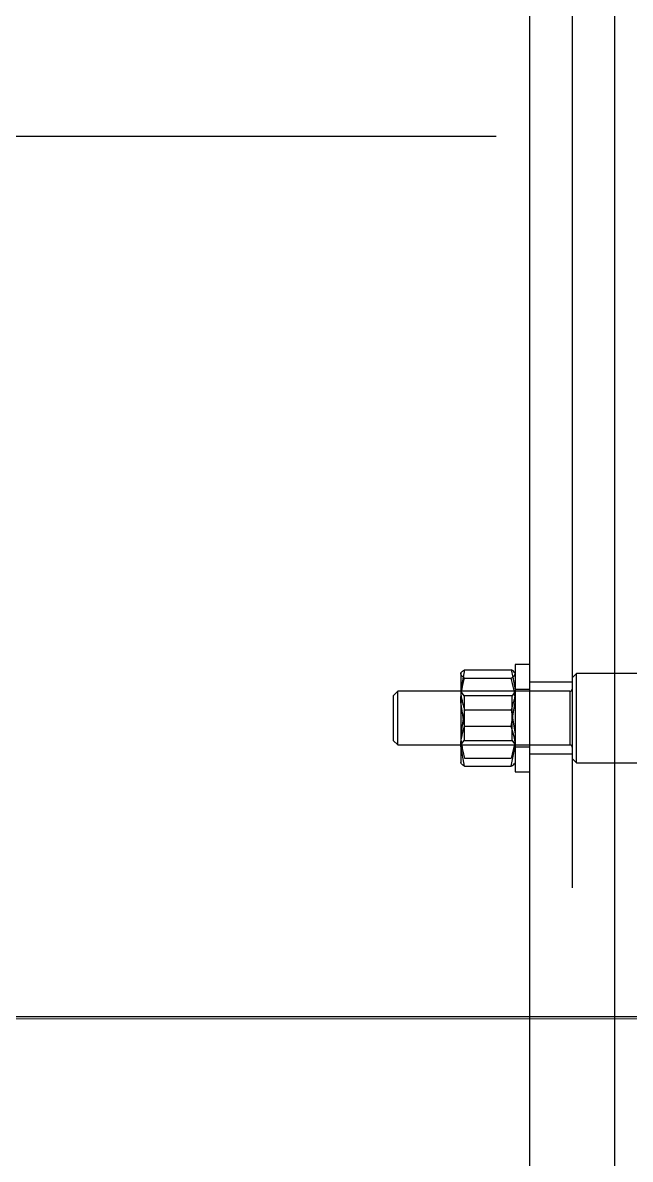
# Model space of a CAD drawing. Header units: metres. Extents: x 0 to 63075, y 0 to 44550.
# Drawn here: x 14043.9 to 14111.9, y 27136.9 to 27263.9 of the extents above; entities that cross this region are included whole.
import ezdxf

# ---------------------------------------------------------------- set-up
doc = ezdxf.new("R2010")
doc.units = ezdxf.units.M
doc.header["$LTSCALE"] = 75
for name, pattern in [('CENTER2', [28.575, 19.05, -3.175, 3.175, -3.175]), ('CENTERX2', [101.6, 63.5, -12.7, 12.7, -12.7]), ('HIDDEN2', [4.7625, 3.175, -1.5875])]:
    doc.linetypes.add(name, pattern=pattern)
for name, color, linetype in [('SC1', 7, 'CENTER2'), ('SDM', 7, 'Continuous'), ('SL1', 8, 'Continuous'), ('SL4', 4, 'Continuous'), ('ST1', 7, 'HIDDEN2')]:
    doc.layers.add(name, color=color, linetype=linetype)

# ---------------------------------------------------------------- blocks, each defined once
blk = doc.blocks.new('A$Cf5d57027')
at = {"layer": 'SL1'}
for p, q in [((5837.35, 4748.35), (5020.68, 4748.35)), ((5837.35, 4748.35), (5020.68, 4748.35)), ((7677.35, 4650), (0, 4650))]:
    blk.add_line(p, q, dxfattribs=at)
blk = doc.blocks.new('A$Ca53c419a')
at = {"layer": 'SL4'}
for p, q in [((783.1, 511), (782.6, 510.5)), ((788.1, 511), (783.1, 511)), ((788.6, 510.5), (788.1, 511)), ((782.6, 510.5), (782.6, 503.46)), ((782.6, 510.5), (788.6, 510.5)), ((788.6, 503.46), (788.6, 510.5)), ((780.21, 503.02), (782.45, 503.46)), ((780.21, 503.02), (780.21, 497.81)), ((780.6, 503.46), (780.54, 503.43)), ((782.45, 503.46), (780.6, 503.46)), ((787.38, 503.46), (782.45, 503.46)), ((784.69, 503.02), (787.38, 503.46)), ((784.69, 503.02), (784.69, 497.81)), ((790.54, 503.46), (787.38, 503.46)), ((790.08, 503.02), (790.08, 497.81)), ((791, 503.02), (790.18, 503.18)), ((790.67, 503.43), (790.6, 503.46)), ((791, 503.02), (791, 497.81)), ((779.6, 497.36), (779.6, 495.76)), ((791.6, 497.36), (779.6, 497.36)), ((780.21, 497.81), (782.45, 497.36)), ((780.54, 497.4), (780.6, 497.36)), ((784.69, 497.81), (787.38, 497.36)), ((791, 497.81), (790.18, 497.65)), ((790.6, 497.36), (790.67, 497.4)), ((791.6, 495.76), (791.6, 497.36)), ((1004.76, 495.76), (54.76, 495.76)), ((215, 486.24), (1004.76, 486.24))]:
    blk.add_line(p, q, dxfattribs=at)
for points, knots in [([(780.21, 503.02), (780.25, 503.09), (780.4, 503.35), (780.55, 503.41), (780.67, 503.46)], [0, 0, 0, 0, 0.257551, 1, 1, 1, 1]), ([(782.45, 503.46), (782.5, 503.46), (783.26, 503.46), (784, 503.23), (784.69, 503.02)], [0, 0, 0, 0, 0.070201, 1, 1, 1, 1]), ([(787.38, 503.46), (787.45, 503.46), (788.36, 503.46), (789.25, 503.23), (790.08, 503.02)], [0, 0, 0, 0, 0.070201, 1, 1, 1, 1]), ([(790.08, 503.02), (790.12, 503.09), (790.27, 503.35), (790.42, 503.41), (790.54, 503.46)], [0, 0, 0, 0, 0.257551, 1, 1, 1, 1]), ([(790.54, 503.46), (790.58, 503.46), (790.74, 503.43), (790.89, 503.19), (791, 503.02)], [0, 0, 0, 0, 0.268634, 1, 1, 1, 1]), ([(780.21, 497.81), (780.25, 497.74), (780.35, 497.55), (780.47, 497.49), (780.54, 497.46)], [0, 0, 0, 0, 0.354732, 1, 1, 1, 1]), ([(782.45, 497.36), (782.5, 497.37), (783.26, 497.37), (784, 497.6), (784.69, 497.81)], [0, 0, 0, 0, 0.070201, 1, 1, 1, 1]), ([(787.38, 497.36), (787.45, 497.37), (788.36, 497.37), (789.25, 497.6), (790.08, 497.81)], [0, 0, 0, 0, 0.070201, 1, 1, 1, 1]), ([(790.08, 497.81), (790.12, 497.74), (790.27, 497.48), (790.42, 497.42), (790.54, 497.36)], [0, 0, 0, 0, 0.2575513, 1, 1, 1, 1]), ([(790.54, 497.36), (790.58, 497.37), (790.74, 497.4), (790.89, 497.64), (791, 497.81)], [0, 0, 0, 0, 0.268634, 1, 1, 1, 1])]:
    blk.add_open_spline(points, degree=3, knots=knots, dxfattribs=at)
at = {"layer": 'ST1'}
for p, q in [((781.12, 503.02), (781.12, 497.81)), ((782.6, 503.46), (782.6, 491.25)), ((788.6, 503.44), (782.6, 503.44)), ((782.6, 503.44), (783.1, 503.09)), ((788.1, 503.09), (783.1, 503.09)), ((783.1, 503.09), (783.1, 497.72)), ((786.52, 503.02), (783.82, 503.46)), ((786.52, 503.02), (786.52, 497.81)), ((788.1, 503.09), (788.6, 503.44)), ((788.1, 497.72), (788.1, 503.09)), ((788.6, 491.25), (788.6, 503.46)), ((788.6, 503.44), (788.6, 503.46)), ((790.18, 503.18), (788.76, 503.46)), ((782.4, 497.36), (782.4, 495.76)), ((783.1, 497.72), (782.6, 497.36)), ((783.1, 497.72), (788.1, 497.72)), ((786.52, 497.81), (783.82, 497.36)), ((788.6, 497.36), (788.1, 497.72)), ((790.18, 497.65), (788.76, 497.36)), ((788.8, 495.76), (788.8, 497.36)), ((781.6, 495.76), (781.6, 491)), ((789.6, 491), (789.6, 495.76)), ((1004.76, 491), (4.76, 491)), ((781.1, 491), (780.6, 490.5)), ((780.6, 490.5), (790.6, 490.5)), ((780.6, 490.5), (780.6, 476.25)), ((790.1, 491), (781.1, 491)), ((788.6, 491.25), (782.6, 491.25)), ((790.6, 490.5), (790.1, 491)), ((790.6, 476.25), (790.6, 490.5)), ((215, 486.24), (1004.76, 486.24))]:
    blk.add_line(p, q, dxfattribs=at)
for centre, start, end in [((782.35, 491.25), 270, 0), ((788.85, 491.25), 180, 270)]:
    blk.add_arc(centre, 0.25, start, end, dxfattribs=at)
for points, knots in [([(783.82, 503.46), (783.76, 503.46), (782.85, 503.46), (781.95, 503.23), (781.12, 503.02)], [0, 0, 0, 0, 0.070201, 1, 1, 1, 1]), ([(788.76, 503.46), (788.7, 503.46), (787.95, 503.46), (787.21, 503.23), (786.52, 503.02)], [0, 0, 0, 0, 0.0702006, 1, 1, 1, 1]), ([(783.82, 497.36), (783.76, 497.37), (782.85, 497.37), (781.95, 497.6), (781.12, 497.81)], [0, 0, 0, 0, 0.070201, 1, 1, 1, 1]), ([(788.76, 497.36), (788.7, 497.37), (787.95, 497.37), (787.21, 497.6), (786.52, 497.81)], [0, 0, 0, 0, 0.070201, 1, 1, 1, 1])]:
    blk.add_open_spline(points, degree=3, knots=knots, dxfattribs=at)

msp = doc.modelspace()

# ---------------------------------------------------------------- linework, layer by layer
at = {"layer": 'SC1', "color": 7, "linetype": 'CENTERX2', "lineweight": 9}
msp.add_line((21778.97, 27152.59), (6016.77, 27152.59), dxfattribs=at)

# ---------------------------------------------------------------- block references
at = {"layer": 'SDM'}
msp.add_blockref('A$Cf5d57027', (8259.51, 22502.83), dxfattribs=at)
at = {"layer": 'SDM', "rotation": 90}
msp.add_blockref('A$Ca53c419a', (14596.36, 26400.6), dxfattribs=at)

doc.saveas('drawing.dxf')
